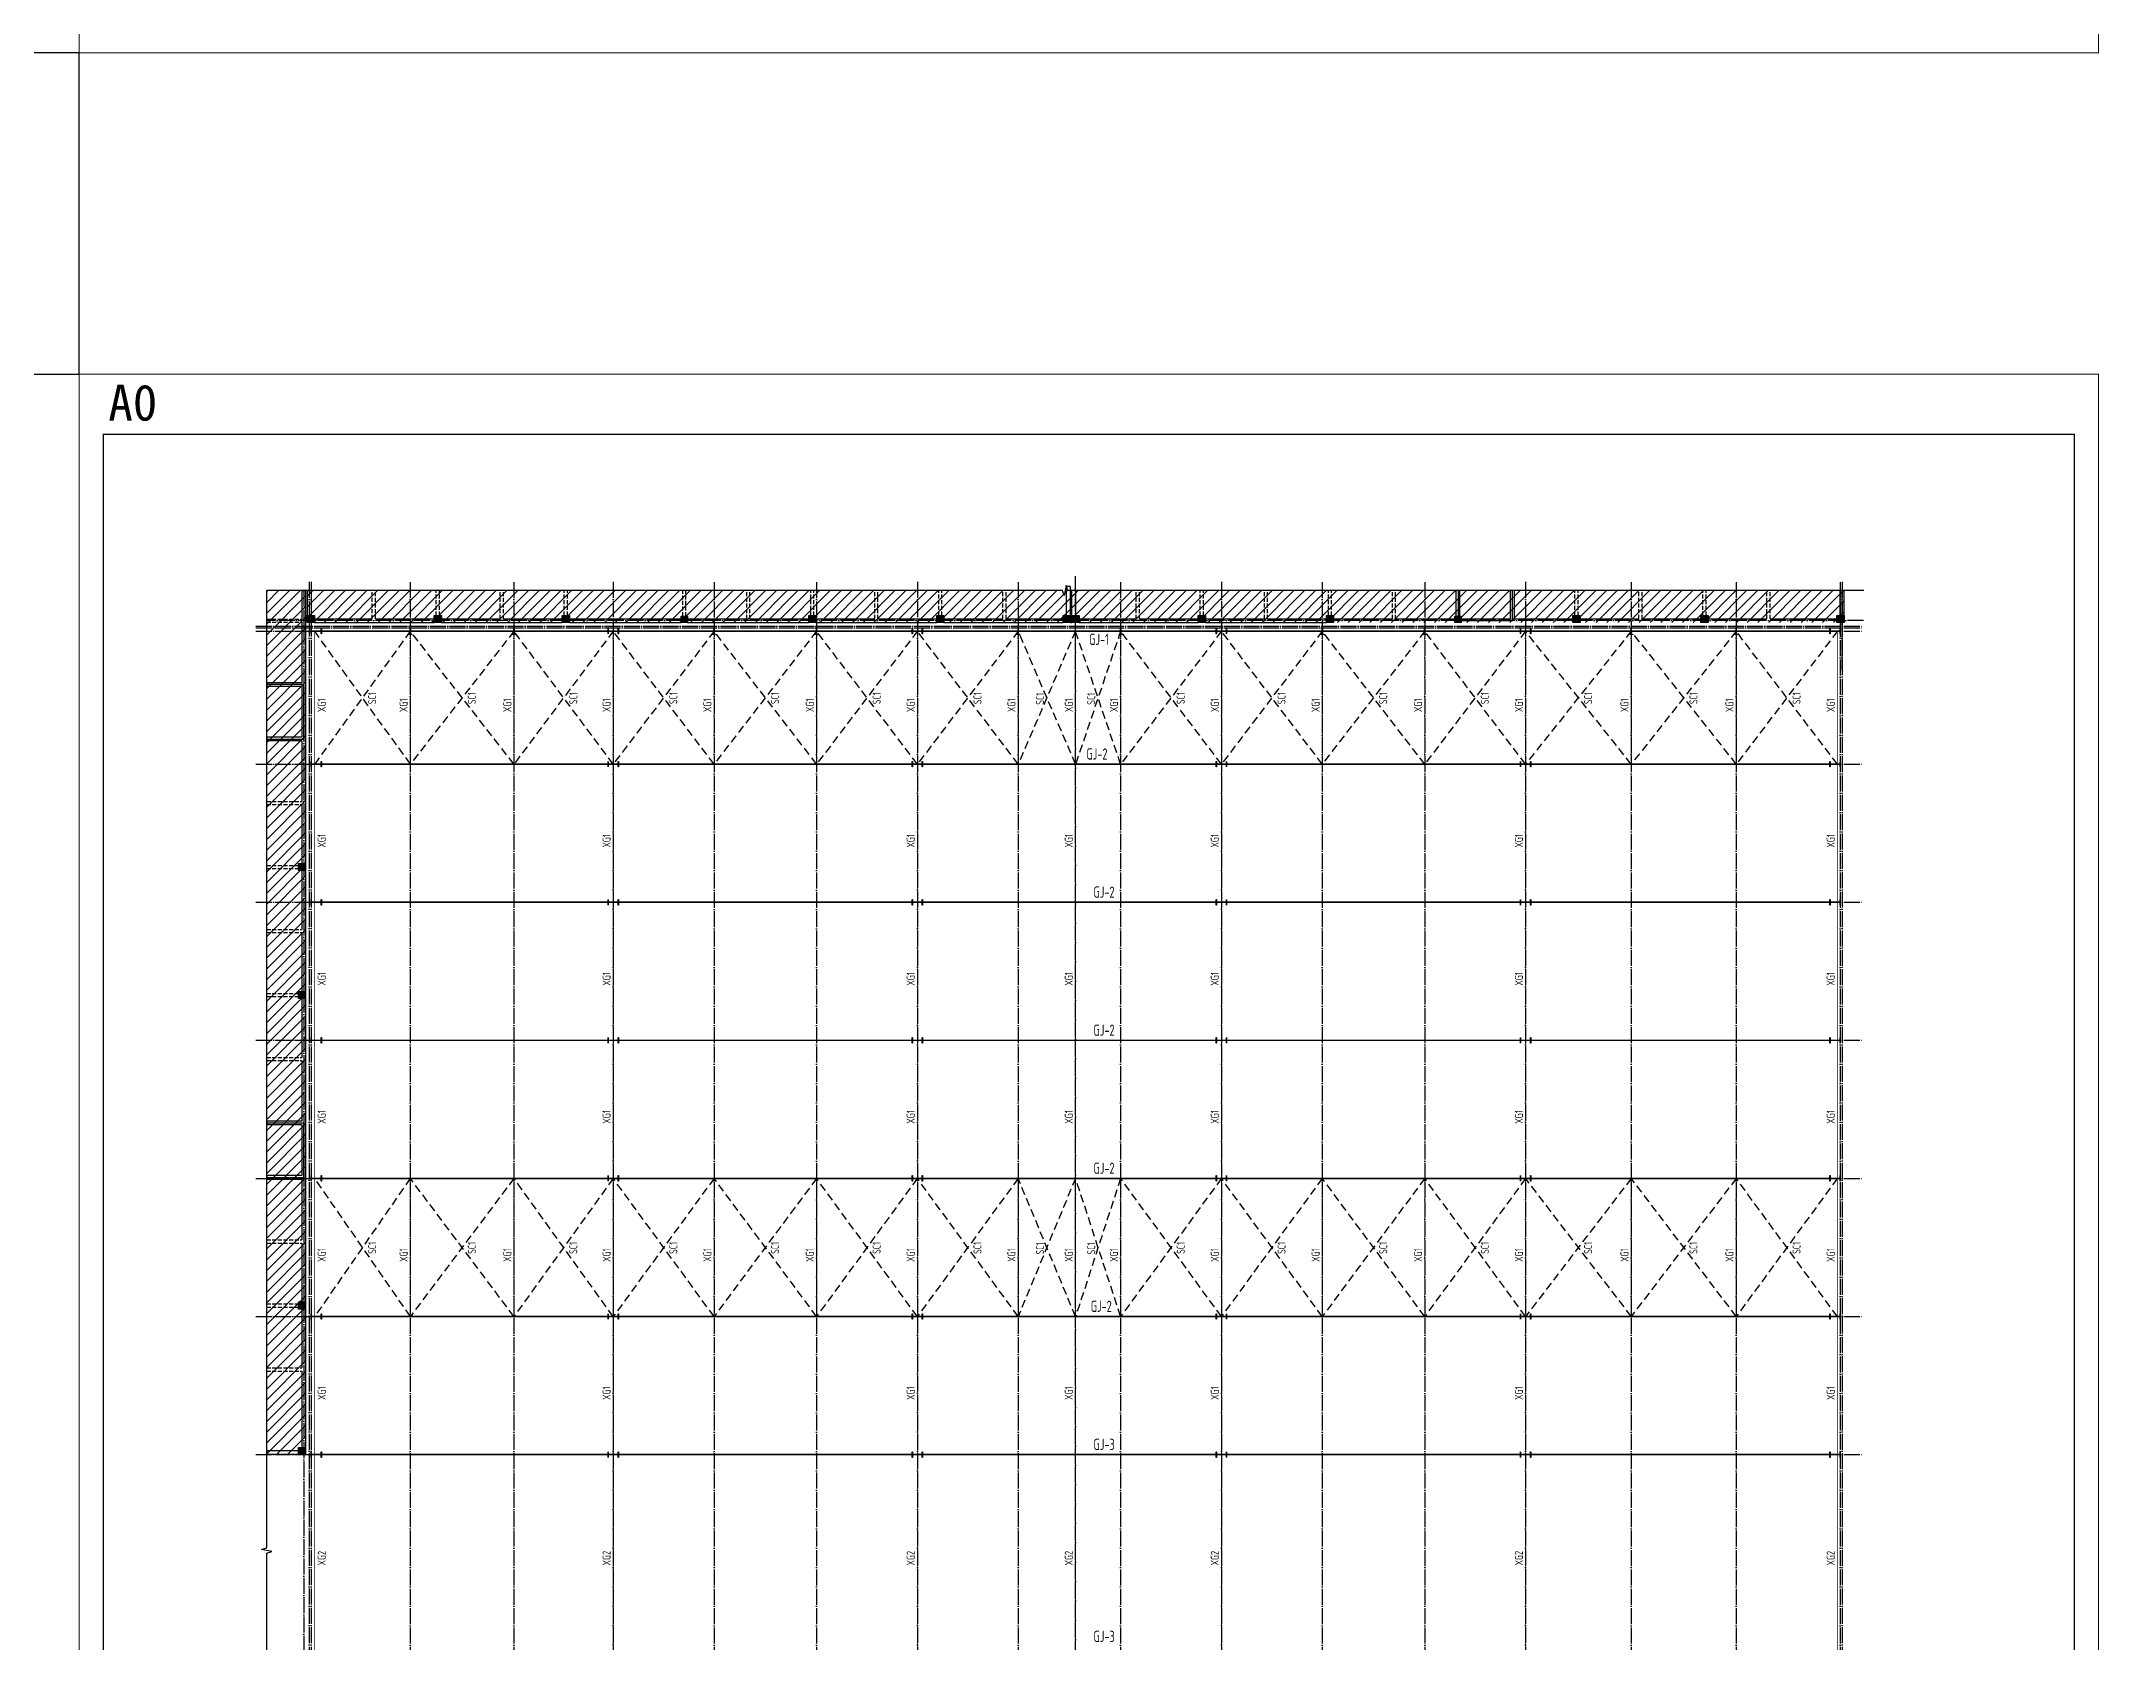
# Model space of a CAD drawing. Extents: x 447413 to 2975780, y -1432727 to 1301644.
# Drawn here: x 2614821 to 2743378, y -245868 to -145760 of the extents above; entities that cross this region are included whole.
import ezdxf
from ezdxf.enums import TextEntityAlignment as Align

# ---------------------------------------------------------------- set-up
doc = ezdxf.new("R2010")
doc.units = 0
doc.header["$LTSCALE"] = 1000
doc.header["$MEASUREMENT"] = 0
for name, pattern in [('DASH', [0.35, 0.25, -0.1]), ('DASHED', [0.75, 0.5, -0.25]), ('DOTE', [2.42, 2, -0.2, 0.02, -0.2])]:
    doc.linetypes.add(name, pattern=pattern)
for name, color, linetype in [('3T_WOOD', 21, 'Continuous'), ('COLUMN', 9, 'Continuous'), ('DIM_SYMB', 3, 'Continuous'), ('DOTE', 1, 'Continuous'), ('PUB_HATCH', 8, 'Continuous'), ('SC', 2, 'Continuous'), ('XG', 5, 'Continuous'), ('X公厕', 21, 'Continuous'), ('图框', 253, 'Continuous'), ('柱子', 3, 'Continuous'), ('短柱', 106, 'Continuous')]:
    doc.layers.add(name, color=color, linetype=linetype)
doc.layers.add('WALL', color=140, linetype='Continuous', lineweight=25)
doc.layers.add('钢梁', color=141, linetype='Continuous', lineweight=18)
doc.styles.add('楷体', font='tssdeng.shx', dxfattribs={"bigfont": 'hztxt.shx'})
doc.styles.add('黑体', font='simhei.ttf')

# ---------------------------------------------------------------- blocks, each defined once
blk = doc.blocks.new('A$C6B0021A6')
at = {"layer": '图框', "color": 2, "const_width": 40, "elevation": -84000}
blk.add_lwpolyline([(20, 84120), (118920, 84120), (118920, 20), (20, 20)], close=True, dxfattribs=at)
at = {"layer": '图框', "color": 153, "const_width": 58, "elevation": -84000}
blk.add_lwpolyline([(111420, 1020), (2520, 1020), (2520, 83120), (111420, 83120)], close=True, dxfattribs=at)
at = {"layer": '图框', "color": 2, "style": '黑体'}
blk.add_text('A0', height=1500, rotation=90, dxfattribs=at).set_placement((1953, 1232))
blk = doc.blocks.new('_FZH')
blk.add_lwpolyline([(-0.5, -0.5), (0.5, -0.5), (0.5, 0.5), (-0.5, 0.5)], close=True)
at = {"layer": 'PUB_HATCH'}
blk.add_solid([(-0.5, -0.5), (0.5, -0.5), (-0.5, 0.5), (0.5, 0.5)], dxfattribs=at)

msp = doc.modelspace()

# ---------------------------------------------------------------- hatches: boundary and pattern name
at = {"layer": 'PUB_HATCH'}
h = msp.add_hatch(dxfattribs=at)
h.set_pattern_fill('ANSI31', color=256, scale=300, style=0)
h.set_pattern_definition([(45, (2698983.55, -231324.66), (-336.7596, 336.7596), [])])
h.paths.add_polyline_path([(2631342.4, -180090.1), (2628912.5, -180090.1), (2628912.5, -234097.9), (2631342.4, -234097.9)])
h = msp.add_hatch(dxfattribs=at)
h.set_pattern_fill('ANSI31', color=256, scale=300, style=0)
h.set_pattern_definition([(45, (2395352.1, -231324.66), (-336.7596, 336.7596), [])])
h.paths.add_polyline_path([(2631442.4, -180120), (2727462.1, -180120), (2727462.1, -182088.4), (2631442.4, -182088.4)])

# ---------------------------------------------------------------- linework, layer by layer
at = {"layer": '3T_WOOD', "linetype": 'DASH'}
for p, q in [((2635502.1, -181858.4, 252000), (2635502.1, -180090.1, 252000)), ((2635702.1, -180090.1, 252000), (2635502.1, -180090.1, 252000)), ((2635702.1, -181858.4, 252000), (2635702.1, -180090.1, 252000)), ((2639502.1, -181648.4, 252000), (2639502.1, -180090.1, 252000)), ((2639702.1, -180090.1, 252000), (2639502.1, -180090.1, 252000)), ((2639702.1, -181648.4, 252000), (2639702.1, -180090.1, 252000)), ((2643502.1, -181858.4, 252000), (2643502.1, -180090.1, 252000)), ((2643702.1, -180090.1, 252000), (2643502.1, -180090.1, 252000)), ((2643702.1, -181858.4, 252000), (2643702.1, -180090.1, 252000)), ((2647502.1, -181648.4, 252000), (2647502.1, -180090.1, 252000)), ((2647702.1, -180090.1, 252000), (2647502.1, -180090.1, 252000)), ((2647702.1, -181648.4, 252000), (2647702.1, -180090.1, 252000)), ((2654902.1, -181698.4, 252000), (2654902.1, -180090.1, 252000)), ((2655102.1, -180090.1, 252000), (2654902.1, -180090.1, 252000)), ((2655102.1, -181698.4, 252000), (2655102.1, -180090.1, 252000)), ((2658902.1, -181858.4, 252000), (2658902.1, -180090.1, 252000)), ((2659102.1, -180090.1, 252000), (2658902.1, -180090.1, 252000)), ((2659102.1, -181858.4, 252000), (2659102.1, -180090.1, 252000)), ((2662902.1, -181648.4, 252000), (2662902.1, -180090.1, 252000)), ((2663102.1, -180090.1, 252000), (2662902.1, -180090.1, 252000)), ((2663102.1, -181648.4, 252000), (2663102.1, -180090.1, 252000)), ((2666902.1, -181858.4, 252000), (2666902.1, -180090.1, 252000)), ((2667102.1, -180090.1, 252000), (2666902.1, -180090.1, 252000)), ((2667102.1, -181858.4, 252000), (2667102.1, -180090.1, 252000)), ((2670902.1, -181648.4, 252000), (2670902.1, -180090.1, 252000)), ((2671102.1, -180090.1, 252000), (2670902.1, -180090.1, 252000)), ((2671102.1, -181648.4, 252000), (2671102.1, -180090.1, 252000)), ((2674902.1, -181858.4, 252000), (2674902.1, -180090.1, 252000)), ((2675102.1, -180090.1, 252000), (2674902.1, -180090.1, 252000)), ((2675102.1, -181858.4, 252000), (2675102.1, -180090.1, 252000)), ((2683242.1, -181858.4, 252000), (2683242.1, -180090.1, 252000)), ((2683442.1, -180090.1, 252000), (2683242.1, -180090.1, 252000)), ((2683442.1, -181858.4, 252000), (2683442.1, -180090.1, 252000)), ((2687242.1, -181648.4, 252000), (2687242.1, -180090.1, 252000)), ((2687442.1, -180090.1, 252000), (2687242.1, -180090.1, 252000)), ((2687442.1, -181648.4, 252000), (2687442.1, -180090.1, 252000)), ((2691242.1, -181858.4, 252000), (2691242.1, -180090.1, 252000)), ((2691442.1, -180090.1, 252000), (2691242.1, -180090.1, 252000)), ((2691442.1, -181858.4, 252000), (2691442.1, -180090.1, 252000)), ((2695242.1, -181648.4, 252000), (2695242.1, -180090.1, 252000)), ((2695442.1, -180090.1, 252000), (2695242.1, -180090.1, 252000)), ((2695442.1, -181648.4, 252000), (2695442.1, -180090.1, 252000)), ((2699242.1, -181858.4, 252000), (2699242.1, -180090.1, 252000)), ((2699442.1, -180090.1, 252000), (2699242.1, -180090.1, 252000)), ((2699442.1, -181858.4, 252000), (2699442.1, -180090.1, 252000)), ((2710642.1, -181648.4, 252000), (2710642.1, -180090.1, 252000)), ((2710842.1, -180090.1, 252000), (2710642.1, -180090.1, 252000)), ((2710842.1, -181648.4, 252000), (2710842.1, -180090.1, 252000)), ((2714642.1, -181858.4, 252000), (2714642.1, -180090.1, 252000)), ((2714842.1, -180090.1, 252000), (2714642.1, -180090.1, 252000)), ((2714842.1, -181858.4, 252000), (2714842.1, -180090.1, 252000)), ((2718642.1, -181648.4, 252000), (2718642.1, -180090.1, 252000)), ((2718842.1, -180090.1, 252000), (2718642.1, -180090.1, 252000)), ((2718842.1, -181648.4, 252000), (2718842.1, -180090.1, 252000)), ((2722642.1, -181858.4, 252000), (2722642.1, -180090.1, 252000)), ((2722842.1, -180090.1, 252000), (2722642.1, -180090.1, 252000)), ((2722842.1, -181858.4, 252000), (2722842.1, -180090.1, 252000)), ((2628912.5, -181878.4, 252000), (2631102.4, -181878.4, 252000)), ((2628912.5, -182078.4, 252000), (2628912.5, -181878.4, 252000)), ((2628912.5, -182078.4, 252000), (2631102.4, -182078.4, 252000)), ((2628912.5, -193278.4, 252000), (2631102.4, -193278.4, 252000)), ((2628912.5, -193478.4, 252000), (2628912.5, -193278.4, 252000)), ((2628912.5, -193478.4, 252000), (2631102.4, -193478.4, 252000)), ((2628912.5, -197278.4, 252000), (2630892.4, -197278.4, 252000)), ((2628912.5, -197478.4, 252000), (2628912.5, -197278.4, 252000)), ((2628912.5, -197478.4, 252000), (2630892.4, -197478.4, 252000)), ((2628912.5, -201278.4, 252000), (2631102.4, -201278.4, 252000)), ((2628912.5, -201478.4, 252000), (2628912.5, -201278.4, 252000)), ((2628912.5, -201478.4, 252000), (2631102.4, -201478.4, 252000)), ((2628912.5, -205278.4, 252000), (2630892.4, -205278.4, 252000)), ((2628912.5, -205478.4, 252000), (2628912.5, -205278.4, 252000)), ((2628912.5, -205478.4, 252000), (2630892.4, -205478.4, 252000)), ((2628912.5, -209278.4, 252000), (2631102.4, -209278.4, 252000)), ((2628912.5, -209478.4, 252000), (2628912.5, -209278.4, 252000)), ((2628912.5, -209478.4, 252000), (2631102.4, -209478.4, 252000)), ((2628912.5, -220678.4, 252000), (2631102.4, -220678.4, 252000)), ((2628912.5, -220878.4, 252000), (2628912.5, -220678.4, 252000)), ((2628912.5, -220878.4, 252000), (2631102.4, -220878.4, 252000)), ((2628912.5, -224678.4, 252000), (2630892.4, -224678.4, 252000)), ((2628912.5, -224878.4, 252000), (2628912.5, -224678.4, 252000)), ((2628912.5, -224878.4, 252000), (2630892.4, -224878.4, 252000)), ((2628912.5, -228678.4, 252000), (2631102.4, -228678.4, 252000)), ((2628912.5, -228878.4, 252000), (2628912.5, -228678.4, 252000)), ((2628912.5, -228878.4, 252000), (2631102.4, -228878.4, 252000))]:
    msp.add_line(p, q, dxfattribs=at)
at = {"layer": 'DIM_SYMB', "elevation": 252000}
for points in [[(2728688.3, -180090.1), (2678969.1, -180090.1), (2678854.5, -179775.1), (2678743.4, -180405.1), (2678631.6, -180090.1), (2628912.5, -180090.1)], [(2628912.5, -300102.5), (2628912.5, -240265.1), (2629227.5, -240150.4), (2628597.5, -240039.3), (2628912.5, -239927.6), (2628912.5, -180090.1)]]:
    msp.add_lwpolyline(points, dxfattribs=at)
at = {"layer": 'DOTE', "color": 8, "linetype": 'DOTE', "ltscale": 0.5}
for p, q in [((2631562.4, -179556.7, 252000), (2631562.4, -300544.1, 252000)), ((2650562.4, -179556.7, 252000), (2650562.4, -300544.1, 252000)), ((2669562.4, -179556.7, 252000), (2669562.4, -300544.1, 252000)), ((2688562.4, -179556.7, 252000), (2688562.4, -300544.1, 252000)), ((2707562.4, -179556.7, 252000), (2707562.4, -300544.1, 252000)), ((2727342.1, -179556.7, 252000), (2727342.1, -300544.1, 252000)), ((2727342.1, -181968.4, 252000), (2727342.1, -180120, 252000)), ((2628233.2, -182318.4, 252000), (2728651.9, -182318.4, 252000)), ((2628233.2, -182638.4, 252000), (2728651.9, -182638.4, 252000)), ((2628233.2, -190948.4, 252000), (2728651.9, -190948.4, 252000)), ((2628233.2, -199578.4, 252000), (2728651.9, -199578.4, 252000)), ((2628233.2, -208208.4, 252000), (2728651.9, -208208.4, 252000)), ((2628233.2, -216838.4, 252000), (2728651.9, -216838.4, 252000)), ((2628233.2, -225468.4, 252000), (2728651.9, -225468.4, 252000))]:
    msp.add_line(p, q, dxfattribs=at)
at = {"layer": 'DOTE', "linetype": 'DOTE', "ltscale": 0.5}
for p, q in [((2631682.4, -179556.7, 252000), (2631682.4, -300544.1, 252000)), ((2679442.3, -301205.1, 252000), (2679442.3, -179166.4, 252000)), ((2628233.2, -182438.4, 252000), (2728651.9, -182438.4, 252000)), ((2628233.2, -234097.9, 252000), (2728651.9, -234097.9, 252000))]:
    msp.add_line(p, q, dxfattribs=at)
at = {"layer": 'DOTE', "color": 8, "linetype": 'DOTE', "ltscale": 0.5, "elevation": 252000}
for points in [[(2637882.1, -179564.3), (2637882.1, -300550.2)], [(2644362.1, -179564.3), (2644362.1, -300550.2)], [(2656862.1, -179564.3), (2656862.1, -300550.2)], [(2663262.1, -179564.3), (2663262.1, -300550.2)], [(2675862.1, -179564.3), (2675862.1, -300550.2)], [(2682262.1, -179564.3), (2682262.1, -300550.2)], [(2694862.1, -179564.3), (2694862.1, -300550.2)], [(2701262.1, -179564.3), (2701262.1, -300550.2)], [(2714162.1, -179564.3), (2714162.1, -300550.2)], [(2720722.1, -179564.3), (2720722.1, -300550.2)], [(2631222.4, -180090.1), (2631222.4, -300102.5)], [(2727342.1, -185059.7), (2727342.1, -180090.1)], [(2728673.7, -181978.4), (2628912.5, -181978.4)]]:
    msp.add_lwpolyline(points, dxfattribs=at)
at = {"layer": 'DOTE', "linetype": 'DOTE', "ltscale": 0.5, "elevation": 252000}
msp.add_lwpolyline([(2727222.1, -179564.3), (2727222.1, -300550.2)], dxfattribs=at)
at = {"layer": 'SC', "linetype": 'DASHED', "elevation": 252000}
for points in [[(2727043.1, -190952.4), (2720722.1, -182638.4), (2714168.6, -190948.4), (2707562.4, -182642.4), (2701262.1, -190952.4), (2694862.1, -182638.4), (2688562.4, -190952.4), (2682262.1, -182638.4), (2679452.3, -190948.4), (2675862.1, -182638.4), (2669562.4, -190952.4), (2663262.1, -182638.4), (2656862.1, -190952.4), (2650562.4, -182642.4), (2644362.1, -190952.4), (2637882.1, -182638.4), (2631912.5, -190952.4)], [(2727043.1, -182642.4), (2720728.6, -190948.4), (2714162.1, -182638.4), (2707562.4, -190952.4), (2701262.1, -182638.4), (2694862.1, -190952.4), (2688562.4, -182642.4), (2682262.1, -190952.4), (2679442.3, -182642.4), (2675862.1, -190952.4), (2669562.4, -182642.4), (2663268.6, -190948.4), (2656862.1, -182638.4), (2650562.4, -190952.4), (2644362.1, -182638.4), (2637888.6, -190948.4), (2631912.5, -182642.4)], [(2727043.1, -216842.4), (2720728.6, -225468.4), (2714162.1, -216838.4), (2707562.4, -225472.4), (2701262.1, -216838.4), (2694862.1, -225472.4), (2688562.4, -216842.4), (2682262.1, -225472.4), (2679447.9, -216824.9), (2675862.1, -225472.4), (2669562.4, -216842.4), (2663268.6, -225468.4), (2656862.1, -216838.4), (2650562.4, -225472.4), (2644362.1, -216838.4), (2637888.6, -225468.4), (2631912.5, -216842.4)], [(2727043.1, -225472.4), (2720722.1, -216838.4), (2714168.6, -225468.4), (2707562.4, -216842.4), (2701262.1, -225472.4), (2694862.1, -216838.4), (2688562.4, -225472.4), (2682262.1, -216838.4), (2679447.9, -225481.9), (2675862.1, -216838.4), (2669562.4, -225472.4), (2663262.1, -216838.4), (2656862.1, -225472.4), (2650562.4, -216842.4), (2644362.1, -225472.4), (2637882.1, -216838.4), (2631912.5, -225472.4)]]:
    msp.add_lwpolyline(points, dxfattribs=at)
at = {"layer": 'WALL'}
for p, q in [((2678882.1, -181648.4, 252000), (2678882.1, -179851.1, 252000)), ((2679122.1, -179851.1, 252000), (2678882.1, -179851.1, 252000)), ((2679122.1, -181648.4, 252000), (2679122.1, -179851.1, 252000)), ((2631102.4, -180090.1, 252000), (2631102.4, -181878.4, 252000)), ((2631102.4, -180090.1, 252000), (2631342.4, -180090.1, 252000)), ((2631342.4, -180090.1, 252000), (2631342.4, -181978.4, 252000)), ((2631442.4, -180090.1, 252000), (2631442.4, -181648.4, 252000)), ((2631442.4, -180090.1, 252000), (2631682.4, -180090.1, 252000)), ((2631682.4, -180090.1, 252000), (2631682.4, -181648.4, 252000)), ((2679222.1, -181648.4, 252000), (2679222.1, -180090.1, 252000)), ((2679462.1, -180090.1, 252000), (2679222.1, -180090.1, 252000)), ((2679462.1, -181648.4, 252000), (2679462.1, -180090.1, 252000)), ((2703222.1, -181698.4, 252000), (2703222.1, -180090.1, 252000)), ((2703462.1, -180090.1, 252000), (2703222.1, -180090.1, 252000)), ((2703462.1, -181698.4, 252000), (2703462.1, -180090.1, 252000)), ((2706622.1, -181858.4, 252000), (2706622.1, -180090.1, 252000)), ((2706862.1, -180090.1, 252000), (2706622.1, -180090.1, 252000)), ((2706862.1, -181858.4, 252000), (2706862.1, -180090.1, 252000)), ((2727222.1, -181648.4, 252000), (2727222.1, -180090.1, 252000)), ((2727462.1, -180090.1, 252000), (2727222.1, -180090.1, 252000)), ((2727462.1, -181648.4, 252000), (2727462.1, -180090.1, 252000)), ((2631102.4, -182078.4, 252000), (2631102.4, -185858.4, 252000)), ((2631342.4, -181978.4, 252000), (2631342.4, -185978.4, 252000)), ((2631892.4, -181858.4, 252000), (2635502.1, -181858.4, 252000)), ((2631892.4, -182098.4, 252000), (2635602.1, -182098.4, 252000)), ((2635602.1, -182098.4, 252000), (2639377.1, -182098.4, 252000)), ((2635702.1, -181858.4, 252000), (2639377.1, -181858.4, 252000)), ((2639827.1, -181858.4, 252000), (2643502.1, -181858.4, 252000)), ((2639827.1, -182098.4, 252000), (2643602.1, -182098.4, 252000)), ((2643602.1, -182098.4, 252000), (2647377.1, -182098.4, 252000)), ((2643702.1, -181858.4, 252000), (2647377.1, -181858.4, 252000)), ((2647827.1, -181858.4, 252000), (2654802.2, -181858.4, 252000)), ((2647827.1, -182098.4, 252000), (2654802.2, -182098.4, 252000)), ((2655202.2, -181858.4, 252000), (2658902.1, -181858.4, 252000)), ((2655202.2, -182098.4, 252000), (2659002.1, -182098.4, 252000)), ((2659002.1, -182098.4, 252000), (2662777.1, -182098.4, 252000)), ((2659102.1, -181858.4, 252000), (2662777.1, -181858.4, 252000)), ((2663227.1, -181858.4, 252000), (2666902.1, -181858.4, 252000)), ((2663227.1, -182098.4, 252000), (2667002.1, -182098.4, 252000)), ((2667002.1, -182098.4, 252000), (2670777.1, -182098.4, 252000)), ((2667102.1, -181858.4, 252000), (2670777.1, -181858.4, 252000)), ((2671227.1, -181858.4, 252000), (2674902.1, -181858.4, 252000)), ((2671227.1, -182098.4, 252000), (2675002.1, -182098.4, 252000)), ((2675002.1, -182098.4, 252000), (2678672.1, -182098.4, 252000)), ((2675102.1, -181858.4, 252000), (2678672.1, -181858.4, 252000)), ((2679122.1, -181858.4, 252000), (2679222.1, -181858.4, 252000)), ((2679122.1, -182098.4, 252000), (2679222.1, -182098.4, 252000)), ((2679672.1, -181858.4, 252000), (2683242.1, -181858.4, 252000)), ((2679672.1, -182098.4, 252000), (2683342.1, -182098.4, 252000)), ((2683342.1, -182098.4, 252000), (2687117.1, -182098.4, 252000)), ((2683442.1, -181858.4, 252000), (2687117.1, -181858.4, 252000)), ((2687567.1, -181858.4, 252000), (2691242.1, -181858.4, 252000)), ((2687567.1, -182098.4, 252000), (2691342.1, -182098.4, 252000)), ((2691342.1, -182098.4, 252000), (2695117.1, -182098.4, 252000)), ((2691442.1, -181858.4, 252000), (2695117.1, -181858.4, 252000)), ((2695567.1, -181858.4, 252000), (2699242.1, -181858.4, 252000)), ((2699442.1, -181858.4, 252000), (2703142.2, -181858.4, 252000)), ((2703542.2, -181858.4, 252000), (2706622.1, -181858.4, 252000)), ((2706862.1, -181858.4, 252000), (2710517.1, -181858.4, 252000)), ((2710967.1, -181858.4, 252000), (2714642.1, -181858.4, 252000)), ((2714842.1, -181858.4, 252000), (2718517.1, -181858.4, 252000)), ((2718967.1, -181858.4, 252000), (2722642.1, -181858.4, 252000)), ((2722842.1, -181858.4, 252000), (2727012.1, -181858.4, 252000)), ((2631102.4, -185858.4, 252000), (2628912.5, -185858.4, 252000)), ((2628912.5, -185858.4, 252000), (2628912.5, -186098.4, 252000)), ((2631102.4, -186098.4, 252000), (2628912.5, -186098.4, 252000)), ((2631102.4, -186098.4, 252000), (2631102.4, -189258.4, 252000)), ((2631342.4, -185978.4, 252000), (2631342.4, -189378.4, 252000)), ((2631102.4, -189258.4, 252000), (2628912.5, -189258.4, 252000)), ((2628912.5, -189258.4, 252000), (2628912.5, -189498.4, 252000)), ((2631102.4, -189498.4, 252000), (2628912.5, -189498.4, 252000)), ((2631102.4, -189498.4, 252000), (2631102.4, -193278.4, 252000)), ((2631342.4, -189378.4, 252000), (2631342.4, -193378.4, 252000)), ((2631102.4, -193478.4, 252000), (2631102.4, -197153.4, 252000)), ((2631342.4, -193378.4, 252000), (2631342.4, -197153.4, 252000)), ((2631102.4, -197603.4, 252000), (2631102.4, -201278.4, 252000)), ((2631342.4, -197603.4, 252000), (2631342.4, -201378.4, 252000)), ((2631102.4, -201478.4, 252000), (2631102.4, -205153.4, 252000)), ((2631342.4, -201378.4, 252000), (2631342.4, -205153.4, 252000)), ((2631102.4, -205603.4, 252000), (2631102.4, -209278.4, 252000)), ((2631342.4, -205603.4, 252000), (2631342.4, -209378.4, 252000)), ((2631102.4, -209478.4, 252000), (2631102.4, -213258.4, 252000)), ((2631342.4, -209378.4, 252000), (2631342.4, -213378.4, 252000)), ((2631102.4, -213258.4, 252000), (2628912.5, -213258.4, 252000)), ((2628912.5, -213258.4, 252000), (2628912.5, -213498.4, 252000)), ((2631342.4, -213378.4, 252000), (2631342.4, -216778.4, 252000)), ((2631102.4, -213498.4, 252000), (2628912.5, -213498.4, 252000)), ((2631102.4, -213498.4, 252000), (2631102.4, -216658.4, 252000)), ((2631102.4, -216658.4, 252000), (2628912.5, -216658.4, 252000)), ((2628912.5, -216658.4, 252000), (2628912.5, -216898.4, 252000)), ((2631102.4, -216898.4, 252000), (2628912.5, -216898.4, 252000)), ((2631102.4, -216898.4, 252000), (2631102.4, -220678.4, 252000)), ((2631342.4, -216778.4, 252000), (2631342.4, -220778.4, 252000)), ((2631102.4, -220878.4, 252000), (2631102.4, -224553.4, 252000)), ((2631342.4, -220778.4, 252000), (2631342.4, -224553.4, 252000)), ((2631102.4, -225003.4, 252000), (2631102.4, -228678.4, 252000)), ((2631342.4, -225003.4, 252000), (2631342.4, -228778.4, 252000)), ((2631342.4, -228778.4, 252000), (2631342.4, -233647.9, 252000)), ((2631102.4, -228878.4, 252000), (2631102.4, -233647.9, 252000)), ((2630892.4, -233857.9, 252000), (2628912.5, -233857.9, 252000)), ((2628912.5, -233857.9, 252000), (2628912.5, -234097.9, 252000)), ((2630892.4, -234097.9, 252000), (2628912.5, -234097.9, 252000))]:
    msp.add_line(p, q, dxfattribs=at)
at = {"layer": 'XG', "const_width": 50, "elevation": 252000}
for points in [[(2631912.5, -297561.5), (2631912.5, -182642.4)], [(2637882.1, -190948.4), (2637882.1, -182642.4)], [(2644362.1, -190948.4), (2644362.1, -182642.4)], [(2650562.4, -297561.5), (2650562.4, -182642.4)], [(2656862.1, -190948.4), (2656862.1, -182642.4)], [(2663262.1, -190948.4), (2663262.1, -182642.4)], [(2669562.4, -297561.5), (2669562.4, -182642.4)], [(2675862.1, -190948.4), (2675862.1, -182642.4)], [(2679442.3, -297561.5), (2679442.3, -182642.4)], [(2682262.1, -190948.4), (2682262.1, -182642.4)], [(2688562.4, -297561.5), (2688562.4, -182642.4)], [(2694862.1, -190948.4), (2694862.1, -182642.4)], [(2701262.1, -190948.4), (2701262.1, -182642.4)], [(2707562.4, -297561.5), (2707562.4, -182642.4)], [(2714162.1, -190948.4), (2714162.1, -182642.4)], [(2720722.1, -190948.4), (2720722.1, -182642.4)], [(2727043.1, -297561.5), (2727043.1, -182642.4)], [(2637882.1, -225468.4), (2637882.1, -216838.4)], [(2644362.1, -225468.4), (2644362.1, -216838.4)], [(2656862.1, -225468.4), (2656862.1, -216838.4)], [(2663262.1, -225468.4), (2663262.1, -216838.4)], [(2675862.1, -225468.4), (2675862.1, -216838.4)], [(2682262.1, -225468.4), (2682262.1, -216838.4)], [(2694862.1, -225468.4), (2694862.1, -216838.4)], [(2701262.1, -225468.4), (2701262.1, -216838.4)], [(2714162.1, -225468.4), (2714162.1, -216838.4)], [(2720722.1, -225468.4), (2720722.1, -216838.4)]]:
    msp.add_lwpolyline(points, dxfattribs=at)
at = {"layer": 'X公厕', "ltscale": 5, "elevation": 252000}
for points in [[(2703342.1, -180090.1), (2703342.1, -181978.4), (2706742.1, -181978.4), (2706742.1, -180090.1)], [(2628912.5, -189378.4), (2631222.4, -189378.4), (2631222.4, -185978.4), (2628912.5, -185978.4)], [(2628912.5, -216778.4), (2631222.4, -216778.4), (2631222.4, -213378.4), (2628912.5, -213378.4)]]:
    msp.add_lwpolyline(points, dxfattribs=at)
at = {"layer": '柱子', "color": 6, "ltscale": 100, "elevation": 252000}
for points in [[(2631696.4, -182634.4), (2632318.4, -182634.4), (2632318.4, -182463.4), (2632332.4, -182463.4), (2632332.4, -182813.4), (2632318.4, -182813.4), (2632318.4, -182642.4), (2631696.4, -182642.4), (2631696.4, -182813.4), (2631682.4, -182813.4), (2631682.4, -182463.4), (2631696.4, -182463.4)], [(2650251.4, -182634.4), (2650873.4, -182634.4), (2650873.4, -182463.4), (2650887.4, -182463.4), (2650887.4, -182813.4), (2650873.4, -182813.4), (2650873.4, -182642.4), (2650251.4, -182642.4), (2650251.4, -182813.4), (2650237.4, -182813.4), (2650237.4, -182463.4), (2650251.4, -182463.4)], [(2669251.4, -182634.4), (2669873.4, -182634.4), (2669873.4, -182463.4), (2669887.4, -182463.4), (2669887.4, -182813.4), (2669873.4, -182813.4), (2669873.4, -182642.4), (2669251.4, -182642.4), (2669251.4, -182813.4), (2669237.4, -182813.4), (2669237.4, -182463.4), (2669251.4, -182463.4)], [(2688251.4, -182634.4), (2688873.4, -182634.4), (2688873.4, -182463.4), (2688887.4, -182463.4), (2688887.4, -182813.4), (2688873.4, -182813.4), (2688873.4, -182642.4), (2688251.4, -182642.4), (2688251.4, -182813.4), (2688237.4, -182813.4), (2688237.4, -182463.4), (2688251.4, -182463.4)], [(2707251.4, -182634.4), (2707873.4, -182634.4), (2707873.4, -182463.4), (2707887.4, -182463.4), (2707887.4, -182813.4), (2707873.4, -182813.4), (2707873.4, -182642.4), (2707251.4, -182642.4), (2707251.4, -182813.4), (2707237.4, -182813.4), (2707237.4, -182463.4), (2707251.4, -182463.4)], [(2726586.1, -182634.4), (2727208.1, -182634.4), (2727208.1, -182463.4), (2727222.1, -182463.4), (2727222.1, -182813.4), (2727208.1, -182813.4), (2727208.1, -182642.4), (2726586.1, -182642.4), (2726586.1, -182813.4), (2726572.1, -182813.4), (2726572.1, -182463.4), (2726586.1, -182463.4)], [(2631696.4, -190944.4), (2632318.4, -190944.4), (2632318.4, -190773.4), (2632332.4, -190773.4), (2632332.4, -191123.4), (2632318.4, -191123.4), (2632318.4, -190952.4), (2631696.4, -190952.4), (2631696.4, -191123.4), (2631682.4, -191123.4), (2631682.4, -190773.4), (2631696.4, -190773.4)], [(2650251.4, -190944.4), (2650873.4, -190944.4), (2650873.4, -190773.4), (2650887.4, -190773.4), (2650887.4, -191123.4), (2650873.4, -191123.4), (2650873.4, -190952.4), (2650251.4, -190952.4), (2650251.4, -191123.4), (2650237.4, -191123.4), (2650237.4, -190773.4), (2650251.4, -190773.4)], [(2669251.4, -190944.4), (2669873.4, -190944.4), (2669873.4, -190773.4), (2669887.4, -190773.4), (2669887.4, -191123.4), (2669873.4, -191123.4), (2669873.4, -190952.4), (2669251.4, -190952.4), (2669251.4, -191123.4), (2669237.4, -191123.4), (2669237.4, -190773.4), (2669251.4, -190773.4)], [(2688251.4, -190944.4), (2688873.4, -190944.4), (2688873.4, -190773.4), (2688887.4, -190773.4), (2688887.4, -191123.4), (2688873.4, -191123.4), (2688873.4, -190952.4), (2688251.4, -190952.4), (2688251.4, -191123.4), (2688237.4, -191123.4), (2688237.4, -190773.4), (2688251.4, -190773.4)], [(2707251.4, -190944.4), (2707873.4, -190944.4), (2707873.4, -190773.4), (2707887.4, -190773.4), (2707887.4, -191123.4), (2707873.4, -191123.4), (2707873.4, -190952.4), (2707251.4, -190952.4), (2707251.4, -191123.4), (2707237.4, -191123.4), (2707237.4, -190773.4), (2707251.4, -190773.4)], [(2726586.1, -190944.4), (2727208.1, -190944.4), (2727208.1, -190773.4), (2727222.1, -190773.4), (2727222.1, -191123.4), (2727208.1, -191123.4), (2727208.1, -190952.4), (2726586.1, -190952.4), (2726586.1, -191123.4), (2726572.1, -191123.4), (2726572.1, -190773.4), (2726586.1, -190773.4)], [(2631696.4, -199574.4), (2632318.4, -199574.4), (2632318.4, -199403.4), (2632332.4, -199403.4), (2632332.4, -199753.4), (2632318.4, -199753.4), (2632318.4, -199582.4), (2631696.4, -199582.4), (2631696.4, -199753.4), (2631682.4, -199753.4), (2631682.4, -199403.4), (2631696.4, -199403.4)], [(2650251.4, -199574.4), (2650873.4, -199574.4), (2650873.4, -199403.4), (2650887.4, -199403.4), (2650887.4, -199753.4), (2650873.4, -199753.4), (2650873.4, -199582.4), (2650251.4, -199582.4), (2650251.4, -199753.4), (2650237.4, -199753.4), (2650237.4, -199403.4), (2650251.4, -199403.4)], [(2669251.4, -199574.4), (2669873.4, -199574.4), (2669873.4, -199403.4), (2669887.4, -199403.4), (2669887.4, -199753.4), (2669873.4, -199753.4), (2669873.4, -199582.4), (2669251.4, -199582.4), (2669251.4, -199753.4), (2669237.4, -199753.4), (2669237.4, -199403.4), (2669251.4, -199403.4)], [(2688251.4, -199574.4), (2688873.4, -199574.4), (2688873.4, -199403.4), (2688887.4, -199403.4), (2688887.4, -199753.4), (2688873.4, -199753.4), (2688873.4, -199582.4), (2688251.4, -199582.4), (2688251.4, -199753.4), (2688237.4, -199753.4), (2688237.4, -199403.4), (2688251.4, -199403.4)], [(2707251.4, -199574.4), (2707873.4, -199574.4), (2707873.4, -199403.4), (2707887.4, -199403.4), (2707887.4, -199753.4), (2707873.4, -199753.4), (2707873.4, -199582.4), (2707251.4, -199582.4), (2707251.4, -199753.4), (2707237.4, -199753.4), (2707237.4, -199403.4), (2707251.4, -199403.4)], [(2726586.1, -199574.4), (2727208.1, -199574.4), (2727208.1, -199403.4), (2727222.1, -199403.4), (2727222.1, -199753.4), (2727208.1, -199753.4), (2727208.1, -199582.4), (2726586.1, -199582.4), (2726586.1, -199753.4), (2726572.1, -199753.4), (2726572.1, -199403.4), (2726586.1, -199403.4)], [(2631696.4, -208204.4), (2632318.4, -208204.4), (2632318.4, -208033.4), (2632332.4, -208033.4), (2632332.4, -208383.4), (2632318.4, -208383.4), (2632318.4, -208212.4), (2631696.4, -208212.4), (2631696.4, -208383.4), (2631682.4, -208383.4), (2631682.4, -208033.4), (2631696.4, -208033.4)], [(2650251.4, -208204.4), (2650873.4, -208204.4), (2650873.4, -208033.4), (2650887.4, -208033.4), (2650887.4, -208383.4), (2650873.4, -208383.4), (2650873.4, -208212.4), (2650251.4, -208212.4), (2650251.4, -208383.4), (2650237.4, -208383.4), (2650237.4, -208033.4), (2650251.4, -208033.4)], [(2669251.4, -208204.4), (2669873.4, -208204.4), (2669873.4, -208033.4), (2669887.4, -208033.4), (2669887.4, -208383.4), (2669873.4, -208383.4), (2669873.4, -208212.4), (2669251.4, -208212.4), (2669251.4, -208383.4), (2669237.4, -208383.4), (2669237.4, -208033.4), (2669251.4, -208033.4)], [(2688251.4, -208204.4), (2688873.4, -208204.4), (2688873.4, -208033.4), (2688887.4, -208033.4), (2688887.4, -208383.4), (2688873.4, -208383.4), (2688873.4, -208212.4), (2688251.4, -208212.4), (2688251.4, -208383.4), (2688237.4, -208383.4), (2688237.4, -208033.4), (2688251.4, -208033.4)], [(2707251.4, -208204.4), (2707873.4, -208204.4), (2707873.4, -208033.4), (2707887.4, -208033.4), (2707887.4, -208383.4), (2707873.4, -208383.4), (2707873.4, -208212.4), (2707251.4, -208212.4), (2707251.4, -208383.4), (2707237.4, -208383.4), (2707237.4, -208033.4), (2707251.4, -208033.4)], [(2726586.1, -208204.4), (2727208.1, -208204.4), (2727208.1, -208033.4), (2727222.1, -208033.4), (2727222.1, -208383.4), (2727208.1, -208383.4), (2727208.1, -208212.4), (2726586.1, -208212.4), (2726586.1, -208383.4), (2726572.1, -208383.4), (2726572.1, -208033.4), (2726586.1, -208033.4)], [(2631696.4, -216834.4), (2632318.4, -216834.4), (2632318.4, -216663.4), (2632332.4, -216663.4), (2632332.4, -217013.4), (2632318.4, -217013.4), (2632318.4, -216842.4), (2631696.4, -216842.4), (2631696.4, -217013.4), (2631682.4, -217013.4), (2631682.4, -216663.4), (2631696.4, -216663.4)], [(2650251.4, -216834.4), (2650873.4, -216834.4), (2650873.4, -216663.4), (2650887.4, -216663.4), (2650887.4, -217013.4), (2650873.4, -217013.4), (2650873.4, -216842.4), (2650251.4, -216842.4), (2650251.4, -217013.4), (2650237.4, -217013.4), (2650237.4, -216663.4), (2650251.4, -216663.4)], [(2669251.4, -216834.4), (2669873.4, -216834.4), (2669873.4, -216663.4), (2669887.4, -216663.4), (2669887.4, -217013.4), (2669873.4, -217013.4), (2669873.4, -216842.4), (2669251.4, -216842.4), (2669251.4, -217013.4), (2669237.4, -217013.4), (2669237.4, -216663.4), (2669251.4, -216663.4)], [(2688251.4, -216834.4), (2688873.4, -216834.4), (2688873.4, -216663.4), (2688887.4, -216663.4), (2688887.4, -217013.4), (2688873.4, -217013.4), (2688873.4, -216842.4), (2688251.4, -216842.4), (2688251.4, -217013.4), (2688237.4, -217013.4), (2688237.4, -216663.4), (2688251.4, -216663.4)], [(2707251.4, -216834.4), (2707873.4, -216834.4), (2707873.4, -216663.4), (2707887.4, -216663.4), (2707887.4, -217013.4), (2707873.4, -217013.4), (2707873.4, -216842.4), (2707251.4, -216842.4), (2707251.4, -217013.4), (2707237.4, -217013.4), (2707237.4, -216663.4), (2707251.4, -216663.4)], [(2726586.1, -216834.4), (2727208.1, -216834.4), (2727208.1, -216663.4), (2727222.1, -216663.4), (2727222.1, -217013.4), (2727208.1, -217013.4), (2727208.1, -216842.4), (2726586.1, -216842.4), (2726586.1, -217013.4), (2726572.1, -217013.4), (2726572.1, -216663.4), (2726586.1, -216663.4)], [(2631696.4, -225464.4), (2632318.4, -225464.4), (2632318.4, -225293.4), (2632332.4, -225293.4), (2632332.4, -225643.4), (2632318.4, -225643.4), (2632318.4, -225472.4), (2631696.4, -225472.4), (2631696.4, -225643.4), (2631682.4, -225643.4), (2631682.4, -225293.4), (2631696.4, -225293.4)], [(2650251.4, -225464.4), (2650873.4, -225464.4), (2650873.4, -225293.4), (2650887.4, -225293.4), (2650887.4, -225643.4), (2650873.4, -225643.4), (2650873.4, -225472.4), (2650251.4, -225472.4), (2650251.4, -225643.4), (2650237.4, -225643.4), (2650237.4, -225293.4), (2650251.4, -225293.4)], [(2669251.4, -225464.4), (2669873.4, -225464.4), (2669873.4, -225293.4), (2669887.4, -225293.4), (2669887.4, -225643.4), (2669873.4, -225643.4), (2669873.4, -225472.4), (2669251.4, -225472.4), (2669251.4, -225643.4), (2669237.4, -225643.4), (2669237.4, -225293.4), (2669251.4, -225293.4)], [(2688251.4, -225464.4), (2688873.4, -225464.4), (2688873.4, -225293.4), (2688887.4, -225293.4), (2688887.4, -225643.4), (2688873.4, -225643.4), (2688873.4, -225472.4), (2688251.4, -225472.4), (2688251.4, -225643.4), (2688237.4, -225643.4), (2688237.4, -225293.4), (2688251.4, -225293.4)], [(2707251.4, -225464.4), (2707873.4, -225464.4), (2707873.4, -225293.4), (2707887.4, -225293.4), (2707887.4, -225643.4), (2707873.4, -225643.4), (2707873.4, -225472.4), (2707251.4, -225472.4), (2707251.4, -225643.4), (2707237.4, -225643.4), (2707237.4, -225293.4), (2707251.4, -225293.4)], [(2726586.1, -225464.4), (2727208.1, -225464.4), (2727208.1, -225293.4), (2727222.1, -225293.4), (2727222.1, -225643.4), (2727208.1, -225643.4), (2727208.1, -225472.4), (2726586.1, -225472.4), (2726586.1, -225643.4), (2726572.1, -225643.4), (2726572.1, -225293.4), (2726586.1, -225293.4)], [(2631696.4, -234093.9), (2632318.4, -234093.9), (2632318.4, -233922.9), (2632332.4, -233922.9), (2632332.4, -234272.9), (2632318.4, -234272.9), (2632318.4, -234101.9), (2631696.4, -234101.9), (2631696.4, -234272.9), (2631682.4, -234272.9), (2631682.4, -233922.9), (2631696.4, -233922.9)], [(2650251.4, -234093.9), (2650873.4, -234093.9), (2650873.4, -233922.9), (2650887.4, -233922.9), (2650887.4, -234272.9), (2650873.4, -234272.9), (2650873.4, -234101.9), (2650251.4, -234101.9), (2650251.4, -234272.9), (2650237.4, -234272.9), (2650237.4, -233922.9), (2650251.4, -233922.9)], [(2669251.4, -234093.9), (2669873.4, -234093.9), (2669873.4, -233922.9), (2669887.4, -233922.9), (2669887.4, -234272.9), (2669873.4, -234272.9), (2669873.4, -234101.9), (2669251.4, -234101.9), (2669251.4, -234272.9), (2669237.4, -234272.9), (2669237.4, -233922.9), (2669251.4, -233922.9)], [(2688251.4, -234093.9), (2688873.4, -234093.9), (2688873.4, -233922.9), (2688887.4, -233922.9), (2688887.4, -234272.9), (2688873.4, -234272.9), (2688873.4, -234101.9), (2688251.4, -234101.9), (2688251.4, -234272.9), (2688237.4, -234272.9), (2688237.4, -233922.9), (2688251.4, -233922.9)], [(2707251.4, -234093.9), (2707873.4, -234093.9), (2707873.4, -233922.9), (2707887.4, -233922.9), (2707887.4, -234272.9), (2707873.4, -234272.9), (2707873.4, -234101.9), (2707251.4, -234101.9), (2707251.4, -234272.9), (2707237.4, -234272.9), (2707237.4, -233922.9), (2707251.4, -233922.9)], [(2726586.1, -234093.9), (2727208.1, -234093.9), (2727208.1, -233922.9), (2727222.1, -233922.9), (2727222.1, -234272.9), (2727208.1, -234272.9), (2727208.1, -234101.9), (2726586.1, -234101.9), (2726586.1, -234272.9), (2726572.1, -234272.9), (2726572.1, -233922.9), (2726586.1, -233922.9)]]:
    msp.add_lwpolyline(points, close=True, dxfattribs=at)
for points in [[(2637782.1, -182459.4), (2637782.1, -182438.4), (2637982.1, -182438.4), (2637982.1, -182459.4), (2637901.6, -182459.4, 0.41421356), (2637888.6, -182472.4), (2637888.6, -182804.4, 0.41421356), (2637901.6, -182817.4), (2637982.1, -182817.4), (2637982.1, -182838.4), (2637782.1, -182838.4), (2637782.1, -182817.4), (2637862.6, -182817.4, 0.41421356), (2637875.6, -182804.4), (2637875.6, -182472.4, 0.41421356), (2637862.6, -182459.4)], [(2644262.1, -182459.4), (2644262.1, -182438.4), (2644462.1, -182438.4), (2644462.1, -182459.4), (2644381.6, -182459.4, 0.41421356), (2644368.6, -182472.4), (2644368.6, -182804.4, 0.41421356), (2644381.6, -182817.4), (2644462.1, -182817.4), (2644462.1, -182838.4), (2644262.1, -182838.4), (2644262.1, -182817.4), (2644342.6, -182817.4, 0.41421356), (2644355.6, -182804.4), (2644355.6, -182472.4, 0.41421356), (2644342.6, -182459.4)], [(2656762.1, -182459.4), (2656762.1, -182438.4), (2656962.1, -182438.4), (2656962.1, -182459.4), (2656881.6, -182459.4, 0.41421356), (2656868.6, -182472.4), (2656868.6, -182804.4, 0.41421356), (2656881.6, -182817.4), (2656962.1, -182817.4), (2656962.1, -182838.4), (2656762.1, -182838.4), (2656762.1, -182817.4), (2656842.6, -182817.4, 0.41421356), (2656855.6, -182804.4), (2656855.6, -182472.4, 0.41421356), (2656842.6, -182459.4)], [(2663162.1, -182459.4), (2663162.1, -182438.4), (2663362.1, -182438.4), (2663362.1, -182459.4), (2663281.6, -182459.4, 0.41421356), (2663268.6, -182472.4), (2663268.6, -182804.4, 0.41421356), (2663281.6, -182817.4), (2663362.1, -182817.4), (2663362.1, -182838.4), (2663162.1, -182838.4), (2663162.1, -182817.4), (2663242.6, -182817.4, 0.41421356), (2663255.6, -182804.4), (2663255.6, -182472.4, 0.41421356), (2663242.6, -182459.4)], [(2675762.1, -182459.4), (2675762.1, -182438.4), (2675962.1, -182438.4), (2675962.1, -182459.4), (2675881.6, -182459.4, 0.41421356), (2675868.6, -182472.4), (2675868.6, -182804.4, 0.41421356), (2675881.6, -182817.4), (2675962.1, -182817.4), (2675962.1, -182838.4), (2675762.1, -182838.4), (2675762.1, -182817.4), (2675842.6, -182817.4, 0.41421356), (2675855.6, -182804.4), (2675855.6, -182472.4, 0.41421356), (2675842.6, -182459.4)], [(2682162.1, -182459.4), (2682162.1, -182438.4), (2682362.1, -182438.4), (2682362.1, -182459.4), (2682281.6, -182459.4, 0.41421356), (2682268.6, -182472.4), (2682268.6, -182804.4, 0.41421356), (2682281.6, -182817.4), (2682362.1, -182817.4), (2682362.1, -182838.4), (2682162.1, -182838.4), (2682162.1, -182817.4), (2682242.6, -182817.4, 0.41421356), (2682255.6, -182804.4), (2682255.6, -182472.4, 0.41421356), (2682242.6, -182459.4)], [(2694762.1, -182459.4), (2694762.1, -182438.4), (2694962.1, -182438.4), (2694962.1, -182459.4), (2694881.6, -182459.4, 0.41421356), (2694868.6, -182472.4), (2694868.6, -182804.4, 0.41421356), (2694881.6, -182817.4), (2694962.1, -182817.4), (2694962.1, -182838.4), (2694762.1, -182838.4), (2694762.1, -182817.4), (2694842.6, -182817.4, 0.41421356), (2694855.6, -182804.4), (2694855.6, -182472.4, 0.41421356), (2694842.6, -182459.4)], [(2701162.1, -182459.4), (2701162.1, -182438.4), (2701362.1, -182438.4), (2701362.1, -182459.4), (2701281.6, -182459.4, 0.41421356), (2701268.6, -182472.4), (2701268.6, -182804.4, 0.41421356), (2701281.6, -182817.4), (2701362.1, -182817.4), (2701362.1, -182838.4), (2701162.1, -182838.4), (2701162.1, -182817.4), (2701242.6, -182817.4, 0.41421356), (2701255.6, -182804.4), (2701255.6, -182472.4, 0.41421356), (2701242.6, -182459.4)], [(2714062.1, -182459.4), (2714062.1, -182438.4), (2714262.1, -182438.4), (2714262.1, -182459.4), (2714181.6, -182459.4, 0.41421356), (2714168.6, -182472.4), (2714168.6, -182804.4, 0.41421356), (2714181.6, -182817.4), (2714262.1, -182817.4), (2714262.1, -182838.4), (2714062.1, -182838.4), (2714062.1, -182817.4), (2714142.6, -182817.4, 0.41421356), (2714155.6, -182804.4), (2714155.6, -182472.4, 0.41421356), (2714142.6, -182459.4)], [(2720622.1, -182459.4), (2720622.1, -182438.4), (2720822.1, -182438.4), (2720822.1, -182459.4), (2720741.6, -182459.4, 0.41421356), (2720728.6, -182472.4), (2720728.6, -182804.4, 0.41421356), (2720741.6, -182817.4), (2720822.1, -182817.4), (2720822.1, -182838.4), (2720622.1, -182838.4), (2720622.1, -182817.4), (2720702.6, -182817.4, 0.41421356), (2720715.6, -182804.4), (2720715.6, -182472.4, 0.41421356), (2720702.6, -182459.4)]]:
    msp.add_lwpolyline(points, format="xyb", close=True, dxfattribs=at)
at = {"layer": '短柱', "elevation": 126000}
msp.add_lwpolyline([(2617198.3, -146488.5), (2596661.9, -146488.5), (2596661.9, -166577.5), (2617198.3, -166577.5)], close=True, dxfattribs=at)
at = {"layer": '钢梁', "lineweight": 35, "const_width": 100, "elevation": 252000}
for points in [[(2726572.1, -182638.4), (2632332.4, -182638.4)], [(2726572.1, -190948.4), (2632332.4, -190948.4)], [(2726572.1, -199578.4), (2632332.4, -199578.4)], [(2726572.1, -208208.4), (2632332.4, -208208.4)], [(2726572.1, -216838.4), (2632332.4, -216838.4)], [(2726572.1, -225468.4), (2632332.4, -225468.4)], [(2726572.1, -234097.9), (2632332.4, -234097.9)]]:
    msp.add_lwpolyline(points, dxfattribs=at)

# ---------------------------------------------------------------- block references
at = {"xscale": 1.5, "yscale": 1.5, "zscale": 1.5, "rotation": 270}
for p in [(2617168.3, 31891.5, 252000), (2617168.3, -166547.5, 252000)]:
    msp.add_blockref('A$C6B0021A6', p, dxfattribs=at)
at = {"layer": 'COLUMN', "xscale": -450, "yscale": 450, "zscale": 450, "rotation": 180}
for p in [(2631667.4, -181873.4, 252000), (2639602.1, -181873.4, 252000), (2647602.1, -181873.4, 252000), (2663002.1, -181873.4, 252000), (2671002.1, -181873.4, 252000), (2678897.1, -181873.4, 252000), (2679447.1, -181873.4, 252000), (2687342.1, -181873.4, 252000), (2695342.1, -181873.4, 252000), (2710742.1, -181873.4, 252000), (2718742.1, -181873.4, 252000), (2727237.1, -181873.4, 252000), (2631117.4, -197378.4, 252000), (2631117.4, -205378.4, 252000), (2631117.4, -224778.4, 252000), (2631117.4, -233872.9, 252000)]:
    msp.add_blockref('_FZH', p, dxfattribs=at)
at = {"layer": 'COLUMN', "xscale": -400, "yscale": 400, "zscale": 400}
for p in [(2655002.2, -181898.4, 252000), (2703342.2, -181898.4, 252000)]:
    msp.add_blockref('_FZH', p, dxfattribs=at)

# ---------------------------------------------------------------- texts
at = {"layer": 'SC', "linetype": 'DASHED', "style": '楷体', "width": 0.7}
for p in [(2635752, -186821.2, 252000), (2641977.7, -186822.3, 252000), (2648317.7, -186822.2, 252000), (2654567, -186821.2, 252000), (2660920.1, -186819.2, 252000), (2667268.6, -186823.3, 252000), (2673567, -186823.2, 252000), (2677477, -186860.5, 252000), (2680675.1, -186860.5, 252000), (2686267, -186823.2, 252000), (2692567, -186823.2, 252000), (2698916.9, -186821.2, 252000), (2705267, -186823.2, 252000), (2711720.2, -186821.2, 252000), (2718300.1, -186819.2, 252000), (2724740.6, -186821.2, 252000), (2635752, -221181.2, 252000), (2641977.7, -221182.3, 252000), (2648317.7, -221182.2, 252000), (2654567, -221181.2, 252000), (2660920.1, -221179.2, 252000), (2667268.6, -221183.3, 252000), (2673567, -221183.2, 252000), (2677477, -221220.5, 252000), (2680675.1, -221220.5, 252000), (2686267, -221183.2, 252000), (2692567, -221183.2, 252000), (2698916.9, -221181.2, 252000), (2705267, -221183.2, 252000), (2711720.2, -221181.2, 252000), (2718300.1, -221179.2, 252000), (2724740.6, -221181.2, 252000)]:
    msp.add_text('SC1', height=500, rotation=90.000003, dxfattribs=at).set_placement(p, align=Align.CENTER)
at = {"layer": 'XG', "color": 7, "style": '楷体', "width": 0.7}
for p in [(2632597.6, -187270.7, 252000), (2637714.1, -187270.7, 252000), (2644194.1, -187270.7, 252000), (2650394.4, -187270.7, 252000), (2656694.1, -187270.7, 252000), (2663094.1, -187270.7, 252000), (2669394.4, -187270.7, 252000), (2675694.1, -187270.7, 252000), (2679274.3, -187270.7, 252000), (2682094.1, -187270.7, 252000), (2688394.4, -187270.7, 252000), (2694694.1, -187270.7, 252000), (2701094.1, -187270.7, 252000), (2707394.4, -187270.7, 252000), (2713994.1, -187270.7, 252000), (2720554.1, -187270.7, 252000), (2726875.1, -187270.7, 252000), (2632597.6, -195740.7, 252000), (2650394.4, -195740.7, 252000), (2669394.4, -195740.7, 252000), (2679274.3, -195740.7, 252000), (2688394.4, -195740.7, 252000), (2707394.4, -195740.7, 252000), (2726875.1, -195740.7, 252000), (2632597.6, -204370.7, 252000), (2650394.4, -204370.7, 252000), (2669394.4, -204370.7, 252000), (2679274.3, -204370.7, 252000), (2688394.4, -204370.7, 252000), (2707394.4, -204370.7, 252000), (2726875.1, -204370.7, 252000), (2632597.6, -213000.7, 252000), (2650394.4, -213000.7, 252000), (2669394.4, -213000.7, 252000), (2679274.3, -213000.7, 252000), (2688394.4, -213000.7, 252000), (2707394.4, -213000.7, 252000), (2726875.1, -213000.7, 252000), (2632597.6, -221630.7, 252000), (2637714.1, -221630.7, 252000), (2644194.1, -221630.7, 252000), (2650394.4, -221630.7, 252000), (2656694.1, -221630.7, 252000), (2663094.1, -221630.7, 252000), (2669394.4, -221630.7, 252000), (2675694.1, -221630.7, 252000), (2679274.3, -221630.7, 252000), (2682094.1, -221630.7, 252000), (2688394.4, -221630.7, 252000), (2694694.1, -221630.7, 252000), (2701094.1, -221630.7, 252000), (2707394.4, -221630.7, 252000), (2713994.1, -221630.7, 252000), (2720554.1, -221630.7, 252000), (2726875.1, -221630.7, 252000), (2632597.6, -230260.5, 252000), (2650394.4, -230260.5, 252000), (2669394.4, -230260.5, 252000), (2679274.3, -230260.5, 252000), (2688394.4, -230260.5, 252000), (2707394.4, -230260.5, 252000), (2726875.1, -230260.5, 252000)]:
    msp.add_text('XG1', height=500, rotation=90.000003, dxfattribs=at).set_placement(p, align=Align.CENTER)
at = {"layer": 'XG', "color": 3, "style": '楷体', "width": 0.7}
for p in [(2632597.6, -240575.3, 252000), (2650394.4, -240575.3, 252000), (2669394.4, -240575.3, 252000), (2679274.3, -240575.3, 252000), (2688394.4, -240575.3, 252000), (2707394.4, -240575.3, 252000), (2726875.1, -240575.3, 252000)]:
    msp.add_text('XG2', height=500, rotation=90.000003, dxfattribs=at).set_placement(p, align=Align.CENTER)
at = {"layer": '钢梁', "color": 6, "lineweight": 35, "style": '楷体', "width": 0.7}
for s, p in [('GJ-1', (2680294.5, -183494.8, 252000)), ('GJ-2', (2680124.9, -190663.4, 252000)), ('GJ-2', (2680567.6, -199293.4, 252000)), ('GJ-2', (2680567.6, -207923.4, 252000)), ('GJ-2', (2680567.6, -216553.4, 252000)), ('GJ-2', (2680393.2, -225183.4, 252000)), ('GJ-3', (2680567.6, -233813, 252000)), ('GJ-3', (2680567.6, -245813, 252000))]:
    msp.add_text(s, height=700, dxfattribs=at).set_placement(p)

doc.saveas('drawing.dxf')
